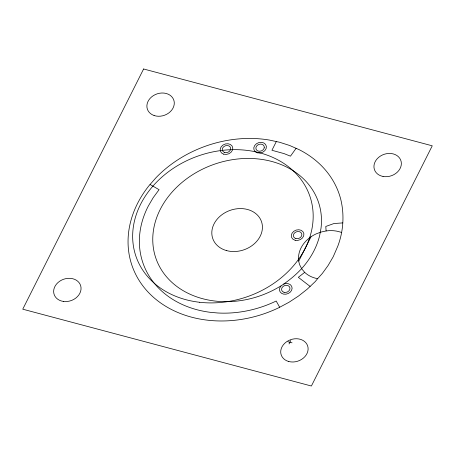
<?xml version="1.0" encoding="UTF-8"?>
<svg xmlns="http://www.w3.org/2000/svg" width="455" height="455" viewBox="0 0 455 455"><rect width="100%" height="100%" fill="white"/><g stroke="black" fill="none" stroke-linecap="round" stroke-linejoin="round"><path stroke-width="0.68" d="M276.321 141.556L271.936 150.281L284.113 153.625L290.472 156.167L296.091 148.319M298.781 261.102L310.964 236.884M289.027 343.969L290.756 340.539M317.635 278.688L315.196 281.611L307.21 289.175L298.44 296.086L288.982 302.274L278.938 307.66A109.587 88.77 -19.3 0 1 151.771 295.744A109.587 88.77 -19.3 0 1 148.802 185.936L155.911 177.803A109.587 88.77 -19.3 0 1 269.132 140.009L279.626 142.267L289.63 145.481L299.049 149.615A109.587 88.77 -19.3 0 1 340.789 199.478C344.503 214.845 343.417 231.265 337.843 246.07L333.236 256.711L328.072 265.538L322.311 273.478L317.635 278.688A29.171 23.632 -19.3 0 1 304.696 272.363L301.773 268.905L299.743 264.958A29.171 23.632 -19.3 0 1 316.111 233.898L321.02 232.056L326.127 230.947A29.171 23.632 -19.3 0 1 340.983 232.283L341.529 232.488M280.985 285.939C289.96 279.905 298.48 272.932 305.231 264.366A85.989 69.655 -19.3 0 0 319.592 235.832L320.997 228.336A85.989 69.655 -19.3 0 0 228.541 160.382A85.989 69.655 -19.3 0 0 156.816 260.76A85.989 69.655 -19.3 0 0 279.097 286.974L280.985 285.939A6.45 5.227 -19.3 0 0 283.533 294.112A6.45 5.227 -19.3 0 0 292.104 288.248A6.45 5.227 -19.3 0 0 283.692 284.085M304.696 272.363L298.326 277.317L310.094 286.405M342.74 222.905L333.919 223.547L325.774 226.465L326.127 230.947M287.969 341.739L292.042 342.825M150.059 184.497L159.074 189.678L153.204 197.669L148.302 206.052A99.247 80.398 -19.3 0 0 210.591 312.352L217.848 312.995A99.247 80.398 -19.3 0 0 276.185 301.022L279.603 307.136M264.241 147.778L263.923 148.705A4.3 3.481 -19.3 0 1 256.887 150.355A4.3 3.481 -19.3 0 1 258.923 144.394A4.3 3.481 -19.3 0 1 264.241 147.778M143.609 68.984L22.75 309.19L311.391 386.016L432.25 145.81L143.609 68.984M295.881 238.534L294.942 238.147A4.3 3.481 -19.3 0 1 294.715 232.841A4.3 3.481 -19.3 0 1 301.028 232.642L301.551 233.398A4.3 3.481 -19.3 0 1 300.505 237.356A4.3 3.481 -19.3 0 1 295.881 238.534M199.722 302.285A92.012 74.535 -19.3 0 0 310.06 196.765A92.012 74.535 -19.3 0 0 158.966 179.788A92.012 74.535 -19.3 0 0 199.722 302.285M383.047 176.449A13.974 11.318 -19.3 0 0 401.134 161.48A13.974 11.318 -19.3 0 0 378.765 157.271A13.974 11.318 -19.3 0 0 383.047 176.449M63.376 301.42A13.974 11.318 -19.3 0 0 80.7 285.82A13.974 11.318 -19.3 0 0 57.978 282.561A13.974 11.318 -19.3 0 0 63.376 301.42M154.097 115.519A13.974 11.318 -19.3 0 0 174.288 102.75A13.974 11.318 -19.3 0 0 153.375 95.624A13.974 11.318 -19.3 0 0 154.097 115.519M288.8 361.52A13.974 11.318 -19.3 0 0 308.052 347.677A13.974 11.318 -19.3 0 0 286.388 341.91A13.974 11.318 -19.3 0 0 288.8 361.52M223.644 154.165A6.45 5.227 -19.3 0 0 232.789 148.068A6.45 5.227 -19.3 0 0 222.99 145.031A6.45 5.227 -19.3 0 0 223.644 154.165M257.479 152.823A6.45 5.227 -19.3 0 0 266.374 146.442A6.45 5.227 -19.3 0 0 256.381 143.769A6.45 5.227 -19.3 0 0 257.479 152.823M226.761 250.648A25.798 20.896 -19.3 0 0 262.296 225.088A25.798 20.896 -19.3 0 0 222.302 214.441A25.798 20.896 -19.3 0 0 226.761 250.648M295.17 240.286A6.45 5.227 -19.3 0 0 303.883 233.722A6.45 5.227 -19.3 0 0 293.771 231.294A6.45 5.227 -19.3 0 0 295.17 240.286M284.051 292.315A4.3 3.481 -19.3 0 0 289.971 288.055A4.3 3.481 -19.3 0 0 283.306 286.28A4.3 3.481 -19.3 0 0 284.051 292.315M224.747 152.522A4.3 3.481 -19.3 0 0 230.674 148.262A4.3 3.481 -19.3 0 0 224.008 146.487A4.3 3.481 -19.3 0 0 224.747 152.522"/></g></svg>
